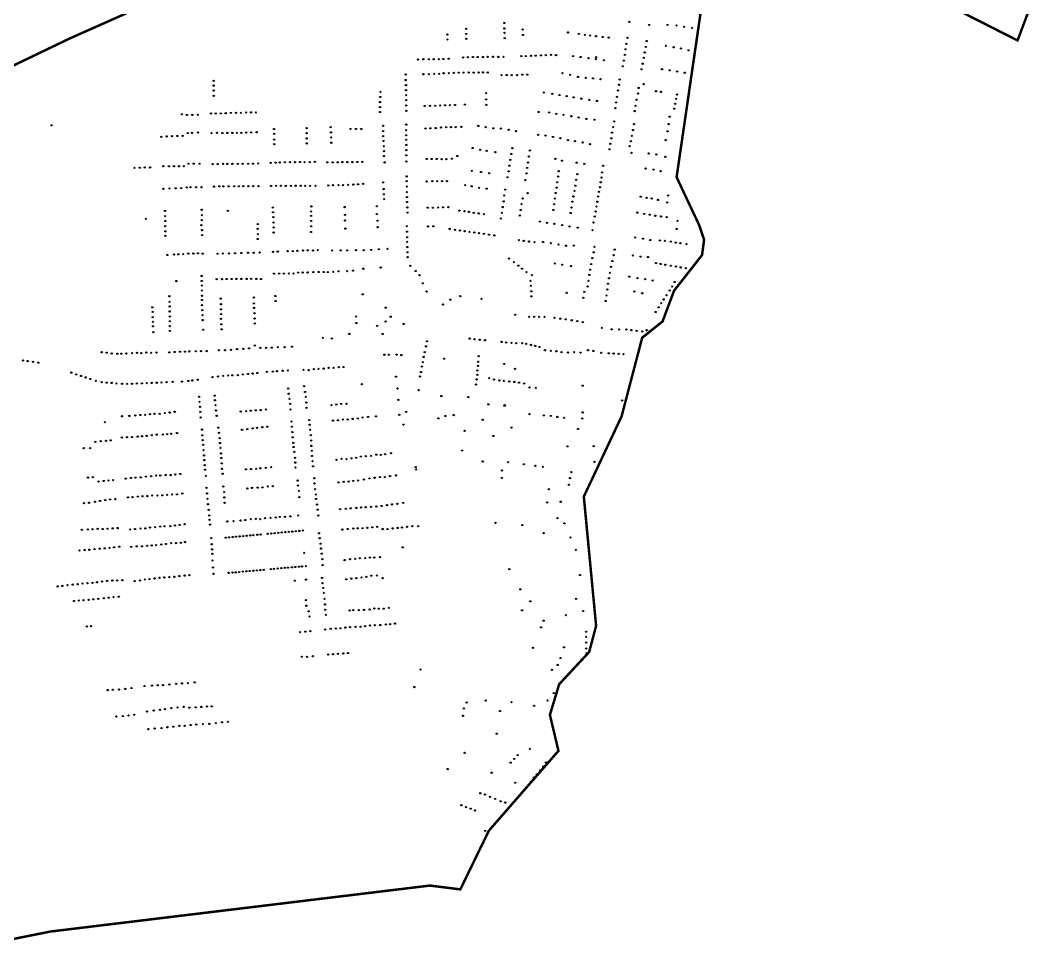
# Model space of a CAD drawing. Header units: millimetres. Extents: x 186166 to 188022, y 2506050 to 2507584.
# Drawn here: x 187093 to 187916, y 2506095 to 2506839 of the extents above; entities that cross this region are included whole.
import ezdxf

# ---------------------------------------------------------------- set-up
doc = ezdxf.new("R2010")
doc.units = ezdxf.units.MM
doc.layers.add('03標範圍線', color=7, linetype='Continuous')
doc.styles.get("Standard").update_dxf_attribs({"font": 'arial.ttf'})
doc.linetypes.add('plan line supply ---- + ---- + ---- + ----', pattern='A,80,-12.5,["+",Standard,S=15,R=0,X=0,Y=-7.5],-25', length=117.5)

msp = doc.modelspace()

# ---------------------------------------------------------------- linework, layer by layer
at = {"color": 7}
for centre in [(187453.01, 2506831.91), (187483.81, 2506836.75), (187483.92, 2506832.36), (187498.59, 2506831.45), (187584.9, 2506837.67), (187600.82, 2506835.11), (187615.66, 2506835.1), (187622.9, 2506834.66), (187629.14, 2506833.63), (187635.57, 2506832.82), (187437.8, 2506827.4), (187437.9, 2506823.42), (187453.06, 2506827.84), (187453.11, 2506823.91), (187483.98, 2506828.7), (187484.15, 2506824.42), (187498.86, 2506827.04), (187535.29, 2506829.13), (187544.02, 2506827.86), (187548.86, 2506827.18), (187553.15, 2506826.57), (187557.94, 2506826), (187563.26, 2506825.37), (187568.18, 2506824.89), (187583.33, 2506824.64), (187598.87, 2506822.14), (187581.77, 2506815.47), (187582.46, 2506819.9), (187598.13, 2506817.34), (187614.28, 2506818.29), (187620.65, 2506817.1), (187626.64, 2506816.1), (187632.63, 2506814.67), (187414.08, 2506807.2), (187418.43, 2506807.44), (187422.83, 2506807.39), (187426.82, 2506807.44), (187430.93, 2506807.5), (187434.63, 2506807.6), (187438.91, 2506807.89), (187450.6, 2506808.93), (187454.36, 2506809.05), (187458.48, 2506809.23), (187462.24, 2506809.23), (187466.64, 2506809.17), (187470.34, 2506809.4), (187474.69, 2506809.46), (187478.93, 2506809.29), (187483.21, 2506809.4), (187497.53, 2506809.94), (187501.17, 2506810.05), (187505.34, 2506810.16), (187509.16, 2506810.33), (187513.38, 2506810.56), (187517.34, 2506810.78), (187521.48, 2506810.96), (187525.5, 2506810.81), (187539.41, 2506810.03), (187545.46, 2506809.21), (187551.83, 2506808.39), (187557.76, 2506807.52), (187557.99, 2506809.03), (187564.19, 2506806.59), (187580.4, 2506806.3), (187581.21, 2506810.92), (187596.5, 2506808.48), (187597.25, 2506812.97), (187446.95, 2506796.62), (187450.89, 2506796.62), (187454.95, 2506796.74), (187459, 2506796.62), (187463.05, 2506796.74), (187466.64, 2506796.8), (187470.4, 2506796.74), (187579.52, 2506801.74), (187594.69, 2506799.31), (187595.63, 2506803.8), (187611.28, 2506799.37), (187617.38, 2506798.48), (187623.42, 2506797.45), (187248.98, 2506789.98), (187404.13, 2506795.07), (187404.13, 2506790.59), (187418.48, 2506795.29), (187422.82, 2506795.4), (187427.17, 2506795.65), (187431.21, 2506795.65), (187434.81, 2506796.1), (187438.97, 2506796.22), (187443.02, 2506796.39), (187481.53, 2506794.6), (187485.7, 2506794.66), (187489.81, 2506794.6), (187494, 2506794.62), (187498.4, 2506794.96), (187502.34, 2506795.01), (187530.79, 2506796.19), (187537.04, 2506794.86), (187543.28, 2506793.17), (187549.71, 2506792.36), (187555.51, 2506791.99), (187561.51, 2506791.43), (187577.09, 2506791.08), (187629.58, 2506796.53), (187248.98, 2506786.14), (187249.11, 2506782.1), (187383.81, 2506781.08), (187404.33, 2506786.58), (187404.33, 2506782.51), (187515.79, 2506780.53), (187575.65, 2506782.22), (187576.46, 2506786.83), (187592.38, 2506784.28), (187596.33, 2506787.34), (187606.41, 2506781.56), (187610.34, 2506781.06), (187249.04, 2506777.86), (187383.47, 2506772.83), (187383.6, 2506776.94), (187404.53, 2506778.37), (187404.53, 2506774.5), (187469.16, 2506779.99), (187469.16, 2506775.02), (187522.66, 2506779.53), (187528.4, 2506778.53), (187534.21, 2506777.6), (187539.84, 2506776.64), (187546.02, 2506775.64), (187552.57, 2506774.64), (187574.21, 2506772.61), (187574.9, 2506777.1), (187590.63, 2506774.73), (187591.75, 2506779.72), (187622.64, 2506775.43), (187623.33, 2506778.92), (187254.83, 2506763.73), (187258.75, 2506763.81), (187262.9, 2506764.02), (187267.07, 2506764.16), (187271.03, 2506764.16), (187275.27, 2506764.37), (187279.23, 2506764.5), (187283.12, 2506764.37), (187383.47, 2506768.83), (187383.47, 2506764.82), (187404.53, 2506770.15), (187404.6, 2506765.74), (187419.52, 2506769.68), (187423.78, 2506769.79), (187427.98, 2506769.9), (187431.96, 2506770.06), (187435.96, 2506770.24), (187439.77, 2506770.33), (187443.98, 2506770.44), (187451.94, 2506770.77), (187469.22, 2506770.57), (187511.54, 2506764.8), (187520.03, 2506764.55), (187573.53, 2506767.87), (187589.13, 2506765.56), (187589.82, 2506769.87), (187621.14, 2506767.5), (187621.89, 2506771.5), (187223.32, 2506762.94), (187227.42, 2506762.4), (187231.74, 2506762.48), (187236.28, 2506762.54), (187246.91, 2506763.59), (187250.73, 2506763.59), (187525.84, 2506763.38), (187531.6, 2506762.54), (187537.97, 2506761.36), (187543.96, 2506760.36), (187550.14, 2506759.24), (187556.69, 2506758.61), (187572.59, 2506757.27), (187617.45, 2506761.03), (187118.02, 2506754.08), (187228.13, 2506747.83), (187231.53, 2506747.97), (187236.42, 2506748.24), (187247.32, 2506747.76), (187251.77, 2506748.03), (187256.11, 2506747.84), (187260.07, 2506747.91), (187264.03, 2506747.91), (187267.71, 2506747.98), (187271.46, 2506747.98), (187275.28, 2506748.19), (187279.31, 2506748.39), (187283.7, 2506748.45), (187297.83, 2506751.08), (187324.1, 2506751.78), (187343.62, 2506752.52), (187343.75, 2506748.37), (187359.58, 2506751.09), (187363.97, 2506751.09), (187368.27, 2506751.09), (187385.92, 2506753.71), (187404.54, 2506750.15), (187404.61, 2506754.63), (187420.13, 2506751.43), (187424.11, 2506751.65), (187428.42, 2506751.82), (187432.63, 2506752.32), (187436.83, 2506752.48), (187440.77, 2506752.58), (187444.59, 2506752.53), (187449.12, 2506752.86), (187462.79, 2506753.57), (187468.8, 2506752.53), (187474.99, 2506751.66), (187481.01, 2506751.43), (187487.31, 2506750.51), (187493.33, 2506749.29), (187570.9, 2506748.16), (187571.72, 2506752.53), (187587.76, 2506750.22), (187588.57, 2506754.96), (187615.73, 2506749.24), (187616.66, 2506755.07), (187206.82, 2506744.8), (187211.06, 2506745.09), (187215.32, 2506745.3), (187219.68, 2506745.4), (187223.91, 2506745.53), (187297.9, 2506747.13), (187297.9, 2506742.54), (187324.16, 2506743.47), (187324.22, 2506739.44), (187343.94, 2506744.18), (187344.01, 2506740), (187385.99, 2506745.36), (187386.22, 2506741.43), (187404.54, 2506746.01), (187404.54, 2506742.44), (187511.22, 2506746.47), (187517.1, 2506745.71), (187523.09, 2506744.65), (187529.15, 2506743.65), (187535.28, 2506742.09), (187540.96, 2506741.22), (187547.08, 2506740.16), (187569.47, 2506739.12), (187570.22, 2506743.55), (187586.01, 2506741.18), (187586.82, 2506745.61), (187614.14, 2506742.09), (187298.04, 2506738.81), (187386.49, 2506737.23), (187386.64, 2506733.19), (187404.68, 2506738.23), (187404.68, 2506734.02), (187458.22, 2506735.71), (187464.29, 2506734.32), (187469.61, 2506733.45), (187476.61, 2506732.36), (187489.53, 2506730.89), (187490.34, 2506735.63), (187504.45, 2506733.67), (187553.01, 2506738.85), (187568.78, 2506734.69), (187585.14, 2506737.18), (187586.62, 2506731.76), (187600.39, 2506731.34), (187228.71, 2506723.06), (187232.9, 2506723.12), (187237.56, 2506723.05), (187248.15, 2506722.65), (187252.21, 2506722.66), (187256.52, 2506722.93), (187260.1, 2506722.86), (187264.18, 2506722.88), (187268.53, 2506722.85), (187272.44, 2506722.99), (187276.9, 2506723.05), (187280.81, 2506723.12), (187284.99, 2506723.19), (187295.01, 2506723.73), (187299.06, 2506723.93), (187302.37, 2506724.07), (187310.75, 2506724.27), (187314.66, 2506724.27), (187318.78, 2506724.4), (187322.42, 2506724.33), (187326.76, 2506724.41), (187330.8, 2506724.48), (187340.85, 2506724.14), (187345.23, 2506724.14), (187349.21, 2506724.14), (187353.01, 2506724.36), (187357.06, 2506724.36), (187361.1, 2506724.36), (187365.14, 2506724.45), (187369.06, 2506724.55), (187386.7, 2506729.1), (187387.1, 2506724.11), (187404.61, 2506724.8), (187404.68, 2506729.79), (187421.14, 2506726.86), (187425.13, 2506726.86), (187429.22, 2506726.86), (187433.22, 2506726.76), (187437.01, 2506726.76), (187441.47, 2506727.1), (187445.88, 2506729.2), (187488.61, 2506726.18), (187502.94, 2506724.02), (187503.64, 2506728.96), (187524.98, 2506727), (187530.41, 2506725.5), (187542.2, 2506723.86), (187548.39, 2506722.94), (187606.57, 2506730.46), (187613.87, 2506728.59), (187185.11, 2506719.69), (187189.3, 2506719.82), (187193.33, 2506719.98), (187197.65, 2506720.08), (187208.36, 2506721.07), (187212.87, 2506720.94), (187216.97, 2506720.97), (187221, 2506721), (187224.9, 2506720.98), (187457.57, 2506717.31), (187465.04, 2506716.33), (187471.63, 2506715.35), (187487.33, 2506716.93), (187487.91, 2506721.44), (187501.72, 2506715.27), (187502.24, 2506719.64), (187527.81, 2506716.96), (187542.81, 2506714.59), (187562.83, 2506716.08), (187563.71, 2506721.41), (187597.96, 2506719.11), (187604.32, 2506718.24), (187610.13, 2506716.99), (187357.73, 2506705.98), (187361.9, 2506706.2), (187365.68, 2506706.41), (187369.79, 2506706.74), (187385.96, 2506707.99), (187404.95, 2506712.77), (187405.02, 2506708.97), (187421.04, 2506708.7), (187425.63, 2506708.9), (187429.62, 2506708.9), (187433.42, 2506708.9), (187437.51, 2506708.9), (187486.41, 2506712.08), (187500.89, 2506709.79), (187526.57, 2506708.04), (187527.31, 2506712.65), (187541.88, 2506710.1), (187561.74, 2506708.05), (187562.33, 2506711.84), (187208.39, 2506702.75), (187213.38, 2506703.01), (187218.26, 2506703.19), (187222.74, 2506703.41), (187227.32, 2506703.93), (187230.33, 2506704.05), (187234.86, 2506704.05), (187239.18, 2506704.05), (187249.31, 2506704.58), (187253.56, 2506704.79), (187256.87, 2506704.79), (187261.11, 2506704.79), (187265.57, 2506704.79), (187269.34, 2506704.79), (187273.05, 2506704.92), (187277.1, 2506704.92), (187280.94, 2506704.99), (187285.26, 2506704.99), (187295.42, 2506705.06), (187299.53, 2506705.13), (187303.31, 2506705.26), (187307.24, 2506705.12), (187311.56, 2506705.19), (187315.27, 2506705.26), (187319.32, 2506705.26), (187322.91, 2506705.13), (187326.96, 2506705.13), (187331.31, 2506705.16), (187341.62, 2506705.44), (187345.51, 2506705.71), (187349.84, 2506705.76), (187353.57, 2506705.76), (187386.29, 2506702.58), (187386.45, 2506698.32), (187405.09, 2506704.62), (187405.09, 2506700.04), (187452.19, 2506705.69), (187457.4, 2506704.82), (187463.53, 2506703.55), (187469.6, 2506702.86), (187484.49, 2506702.1), (187502.66, 2506699.21), (187525.32, 2506699.41), (187526.13, 2506703.73), (187540.56, 2506701.17), (187541.25, 2506705.29), (187560.39, 2506700.36), (187561.09, 2506704.11), (187386.78, 2506694.39), (187405.16, 2506696.1), (187405.23, 2506692.09), (187483.22, 2506692.59), (187483.74, 2506697.33), (187497.73, 2506690.33), (187498.59, 2506694.98), (187524.07, 2506690.24), (187524.63, 2506694.91), (187538.75, 2506692.42), (187539.63, 2506696.62), (187558.99, 2506692.35), (187559.63, 2506696.48), (187594.03, 2506696.4), (187598.78, 2506695.46), (187602.9, 2506694.9), (187607.95, 2506693.78), (187615.38, 2506691.78), (187616.19, 2506697.46), (187209.76, 2506684.87), (187239.42, 2506685.88), (187239.51, 2506681.45), (187260.5, 2506684.9), (187296.82, 2506687.55), (187296.96, 2506683.76), (187327.81, 2506684.47), (187328, 2506688.56), (187354.8, 2506688), (187355.12, 2506681.77), (187380.87, 2506688.65), (187380.87, 2506682.42), (187405.43, 2506687.74), (187405.63, 2506683.53), (187421.9, 2506687.54), (187426.1, 2506687.54), (187430.36, 2506687.65), (187434.29, 2506687.81), (187438.67, 2506687.94), (187447.55, 2506685.15), (187451.62, 2506684.66), (187455.26, 2506684.1), (187459.11, 2506683.41), (187463.18, 2506682.92), (187467.25, 2506682.29), (187481.83, 2506683.4), (187482.53, 2506688.02), (187497.05, 2506685.63), (187523.44, 2506685.68), (187537.38, 2506683.25), (187538.13, 2506687.62), (187557.59, 2506684.46), (187558.29, 2506688.52), (187591.29, 2506683.55), (187596.8, 2506682.46), (187601.26, 2506681.85), (187194.24, 2506678.48), (187209.89, 2506680.67), (187210.01, 2506676.8), (187239.12, 2506673.42), (187239.51, 2506677.56), (187284.68, 2506674.32), (187297.16, 2506679.85), (187297.36, 2506675.47), (187327.81, 2506680.82), (187327.81, 2506676.81), (187355.12, 2506677.18), (187381.37, 2506677.01), (187496.36, 2506681.13), (187512.49, 2506676.26), (187518.29, 2506675.34), (187524.27, 2506674.49), (187530.58, 2506673.51), (187555.88, 2506675.49), (187556.83, 2506680.45), (187605.88, 2506681.01), (187610.45, 2506680.46), (187614.97, 2506679.84), (187623.78, 2506676.93), (187641.1, 2506673.7), (187209.86, 2506672.67), (187210.01, 2506668.39), (187239.69, 2506669.42), (187239.78, 2506665.44), (187284.55, 2506670.48), (187284.75, 2506666.17), (187297.43, 2506667.43), (187297.5, 2506671.56), (187327.69, 2506667.89), (187327.75, 2506672.49), (187355.45, 2506670.62), (187381.53, 2506671.81), (187405.03, 2506672.61), (187405.17, 2506668.13), (187422.23, 2506672.39), (187426.54, 2506672.5), (187439.69, 2506670.38), (187444.04, 2506669.67), (187448.1, 2506669.11), (187451.77, 2506668.54), (187455.74, 2506668.02), (187459.62, 2506667.45), (187463.46, 2506666.93), (187467.33, 2506666.31), (187471.54, 2506665.7), (187475.8, 2506665.12), (187536.47, 2506672.39), (187543.06, 2506671.35), (187555.05, 2506669.39), (187623.12, 2506670.32), (187209.95, 2506664.76), (187284.61, 2506662.26), (187405.37, 2506663.64), (187405.37, 2506659.91), (187495.55, 2506661.24), (187499.54, 2506660.68), (187503.78, 2506660.12), (187508.25, 2506659.64), (187515.12, 2506659.8), (187521.44, 2506658.84), (187527.59, 2506657.8), (187533.67, 2506656.77), (187540.03, 2506656.86), (187589.55, 2506663.4), (187595.88, 2506662.47), (187601.74, 2506661.39), (187609.44, 2506661.1), (187613.45, 2506660.71), (187618.31, 2506660.09), (187622.3, 2506659.35), (187626.05, 2506658.82), (187630.98, 2506658.02), (187211.61, 2506649.34), (187216.92, 2506649.68), (187220.54, 2506649.85), (187224.42, 2506649.93), (187228.49, 2506650.43), (187232.54, 2506650.43), (187236.38, 2506650.63), (187240.16, 2506650.42), (187252.18, 2506650.36), (187256.47, 2506650.5), (187261.39, 2506650.5), (187266.31, 2506650.69), (187271.41, 2506650.94), (187276.82, 2506651.12), (187281.39, 2506651.12), (187286.11, 2506651.33), (187296.95, 2506651.84), (187300.8, 2506652.05), (187313, 2506652.47), (187316.64, 2506652.67), (187321.13, 2506652.97), (187324.98, 2506653.07), (187329.23, 2506652.97), (187333.18, 2506653.17), (187344.79, 2506652.91), (187351.68, 2506653.07), (187356.92, 2506653.07), (187363.98, 2506653.23), (187370.21, 2506653.23), (187376.28, 2506653.4), (187382.51, 2506653.89), (187389.49, 2506654.27), (187405.44, 2506655.7), (187405.64, 2506651.49), (187555.97, 2506651.49), (187556.72, 2506655.87), (187572.11, 2506649.18), (187573.04, 2506653.63), (187587.63, 2506648.91), (187405.75, 2506647.59), (187407.95, 2506640.59), (187487.64, 2506646.43), (187491.52, 2506643.48), (187495.22, 2506640.7), (187524.61, 2506642.48), (187530.54, 2506641.46), (187537.77, 2506640.3), (187554, 2506642.03), (187554.93, 2506646.72), (187571.13, 2506644.46), (187593.8, 2506647.98), (187599.98, 2506647.62), (187606.36, 2506642.74), (187610.07, 2506642.05), (187613.92, 2506641.43), (187618.39, 2506640.66), (187239.32, 2506632.41), (187297.73, 2506634.26), (187301.9, 2506634.26), (187305.69, 2506634.26), (187309.78, 2506634.33), (187313.57, 2506634.41), (187317.32, 2506635.04), (187320.86, 2506635.14), (187324.91, 2506635.24), (187329.57, 2506635.44), (187333.82, 2506635.54), (187337.97, 2506635.54), (187341.31, 2506635.54), (187345.52, 2506635.75), (187349.84, 2506636.13), (187356.89, 2506636.29), (187361.57, 2506636.69), (187369.92, 2506638.22), (187383.98, 2506639.14), (187412.16, 2506636.36), (187415.31, 2506633.07), (187498.08, 2506638.25), (187501.79, 2506635.44), (187506.02, 2506632.99), (187552.44, 2506633.22), (187553.2, 2506637.44), (187569.1, 2506634.87), (187570.03, 2506639.74), (187622.56, 2506639.97), (187626.26, 2506639.28), (187630.42, 2506638.74), (187218.9, 2506628.24), (187239.41, 2506628.34), (187239.5, 2506624.62), (187251.5, 2506629.79), (187255.75, 2506629.79), (187259.49, 2506629.89), (187263.54, 2506629.89), (187267.39, 2506629.99), (187271.43, 2506629.99), (187275.69, 2506629.99), (187279.33, 2506629.99), (187283.58, 2506629.99), (187287.22, 2506629.89), (187418.03, 2506626.43), (187504.94, 2506628.46), (187505.3, 2506624.38), (187551.15, 2506623.85), (187551.85, 2506628.47), (187567.6, 2506626.14), (187568.35, 2506630.53), (187584.74, 2506631.81), (187591.43, 2506630.67), (187597.57, 2506629.85), (187603.71, 2506628.72), (187619.39, 2506623.86), (187621.46, 2506627.49), (187213.17, 2506615.98), (187239.5, 2506620.64), (187239.59, 2506616.31), (187298.9, 2506616.16), (187369.39, 2506617.56), (187421.07, 2506619.84), (187448.23, 2506616.03), (187505.58, 2506619.99), (187505.69, 2506615.89), (187534.28, 2506618.73), (187548.42, 2506619.57), (187566.33, 2506616.59), (187567.06, 2506621.48), (187588.8, 2506619.79), (187595.28, 2506618.42), (187614.85, 2506616.8), (187617.46, 2506620.64), (187213.37, 2506611.52), (187213.44, 2506607.77), (187239.6, 2506612.92), (187239.68, 2506608.82), (187254.92, 2506609.5), (187281.44, 2506614.88), (187281.53, 2506610.26), (187299.04, 2506612.12), (187434.35, 2506609.31), (187440.21, 2506613.2), (187465.36, 2506613.93), (187547.6, 2506614.67), (187565.67, 2506612.15), (187610.52, 2506610.42), (187612.49, 2506613.43), (187199.49, 2506607.07), (187199.68, 2506603.38), (187199.8, 2506599.13), (187213.44, 2506603.74), (187213.59, 2506599.7), (187239.85, 2506604.72), (187240.03, 2506600.74), (187254.97, 2506605.43), (187255.06, 2506601.6), (187281.68, 2506606.54), (187281.97, 2506602.26), (187364.13, 2506599.66), (187387.9, 2506606.76), (187392.03, 2506599.43), (187492.59, 2506601.08), (187503.91, 2506599.36), (187507.9, 2506599.42), (187512, 2506599.36), (187516.28, 2506599.36), (187606.07, 2506603.26), (187608.44, 2506607.01), (187199.93, 2506595.36), (187200.03, 2506591.71), (187213.59, 2506595.73), (187213.66, 2506591.91), (187240.12, 2506596.75), (187255.01, 2506597.76), (187255.23, 2506593.31), (187282.12, 2506598.03), (187282.24, 2506593.92), (187364.35, 2506594.35), (187381.11, 2506591.96), (187388.03, 2506595.56), (187402.44, 2506593.59), (187524.34, 2506598.55), (187529.08, 2506597.86), (187533.37, 2506597.34), (187538.17, 2506596.59), (187542.74, 2506595.89), (187547.25, 2506595.14), (187200.24, 2506586.97), (187213.67, 2506587.93), (187240.52, 2506588.97), (187255.42, 2506589.27), (187358.64, 2506585.57), (187385.5, 2506585.52), (187562.64, 2506590.45), (187570.58, 2506589.28), (187576.65, 2506589.1), (187582.4, 2506589.13), (187586.46, 2506588.66), (187590.72, 2506588.02), (187595.27, 2506587.56), (187598.87, 2506588.51), (187282.26, 2506576.15), (187286.76, 2506574.3), (187291.23, 2506574.3), (187295.89, 2506574.49), (187306.44, 2506574.87), (187312.34, 2506575.27), (187337.25, 2506582.36), (187344.53, 2506581.95), (187420.59, 2506575.45), (187421.36, 2506579.59), (187455.82, 2506581.78), (187459.78, 2506581.26), (187463.85, 2506580.85), (187468.23, 2506580.43), (187481.68, 2506579.08), (187485.33, 2506578.55), (187489.6, 2506578.35), (187493.36, 2506578.03), (187501.53, 2506577.46), (187505.32, 2506576.67), (187508.85, 2506575.86), (187512.26, 2506575.02), (187158.56, 2506570.74), (187162.58, 2506570.4), (187166.67, 2506569.71), (187171.2, 2506569.53), (187174.43, 2506569.62), (187178.53, 2506569.79), (187183.15, 2506569.97), (187187.08, 2506570.23), (187190.65, 2506569.97), (187194.71, 2506570.52), (187198.5, 2506570.32), (187202.86, 2506570.49), (187213.15, 2506570.66), (187217.51, 2506570.93), (187221.91, 2506571.19), (187225.9, 2506571.19), (187229.35, 2506571.43), (187234.67, 2506571.5), (187238.8, 2506571.58), (187243.35, 2506571.7), (187253.17, 2506572.36), (187258.22, 2506572.36), (187263.07, 2506572.75), (187267.93, 2506573.33), (187272.98, 2506573.52), (187277.64, 2506573.91), (187386.92, 2506568.72), (187390.54, 2506568.72), (187396.81, 2506568.82), (187400.64, 2506568.46), (187418.74, 2506566.98), (187419.55, 2506570.79), (187463.19, 2506567.62), (187516.62, 2506572.35), (187521.41, 2506571.93), (187525.9, 2506571.54), (187530.06, 2506570.87), (187535.27, 2506570.56), (187540.27, 2506570.82), (187545.42, 2506570.45), (187551.38, 2506572.38), (187555.68, 2506571.8), (187562.02, 2506570.35), (187568.15, 2506569.86), (187572.1, 2506569.66), (187576.25, 2506569.46), (187580.1, 2506569.17), (187094.93, 2506564.07), (187098.82, 2506563.62), (187103.06, 2506563.01), (187107.39, 2506562.3), (187341.85, 2506558.2), (187345.8, 2506558.2), (187350.17, 2506558.61), (187353.92, 2506558.82), (187417.22, 2506559.14), (187418, 2506562.77), (187435.25, 2506565.53), (187462.49, 2506559.77), (187462.69, 2506563.09), (187483.72, 2506561.28), (187134.09, 2506554.34), (187137.98, 2506552.89), (187141.9, 2506551.63), (187145.63, 2506550.42), (187248.13, 2506550.7), (187252.58, 2506551.15), (187256.66, 2506551.73), (187260.74, 2506551.93), (187264.04, 2506552.12), (187268.51, 2506552.31), (187272.59, 2506552.9), (187276.74, 2506553.2), (187280.48, 2506553.52), (187284.23, 2506553.98), (187292.01, 2506554.84), (187296.78, 2506555.1), (187300.21, 2506555.41), (187304.74, 2506555.82), (187308.95, 2506556), (187321.65, 2506556.53), (187325.72, 2506556.28), (187329.98, 2506557.16), (187333.73, 2506557.37), (187337.89, 2506557.57), (187396.3, 2506551), (187415.67, 2506551.12), (187416.44, 2506554.74), (187461.98, 2506556.05), (187462.08, 2506552.53), (187471.55, 2506549.81), (187492.48, 2506557.36), (187149.33, 2506549.16), (187153.82, 2506547.71), (187158.6, 2506546.56), (187162.54, 2506546.18), (187166.69, 2506545.95), (187170.58, 2506545.49), (187174.96, 2506545.3), (187179.17, 2506545.23), (187183.13, 2506545.3), (187186.99, 2506545.42), (187191.07, 2506545.61), (187195.03, 2506545.8), (187198.99, 2506545.99), (187203.01, 2506546.11), (187206.89, 2506546.3), (187211.04, 2506546.57), (187215.92, 2506546.83), (187223.4, 2506546.99), (187228.64, 2506547.56), (187231.83, 2506548.01), (187236.1, 2506548.62), (187309.21, 2506541.41), (187322.18, 2506543.29), (187368.7, 2506544.89), (187397.53, 2506541.55), (187460.98, 2506544.68), (187461.48, 2506548.81), (187475.49, 2506548.71), (187479.82, 2506547.96), (187483.46, 2506547.65), (187487.85, 2506547.15), (187491.93, 2506546.77), (187495.76, 2506546.21), (187499.84, 2506545.58), (187504.16, 2506542.37), (187509.29, 2506541.97), (187547.12, 2506543.77), (187237.3, 2506534.68), (187249.83, 2506535.7), (187309.67, 2506537.24), (187310.29, 2506533.09), (187322.88, 2506538.66), (187323.45, 2506534.77), (187414.57, 2506540.12), (187433.03, 2506535.34), (187454.77, 2506534.43), (187237.54, 2506530.74), (187237.91, 2506526.66), (187250.12, 2506531.99), (187250.51, 2506528), (187310.83, 2506529.14), (187323.87, 2506530.12), (187324.03, 2506525.93), (187344.26, 2506528.05), (187348.06, 2506528.5), (187352.08, 2506528.95), (187356.33, 2506529.17), (187398.28, 2506532.28), (187470.97, 2506528.66), (187578.99, 2506531.83), (187174.98, 2506519.03), (187180.86, 2506519.33), (187185.74, 2506519.63), (187189.82, 2506520.03), (187193.71, 2506520.23), (187197.59, 2506520.72), (187201.28, 2506520.92), (187205.46, 2506521.02), (187209.54, 2506521.52), (187213.42, 2506522.02), (187217.61, 2506522.71), (187238.19, 2506522.64), (187238.46, 2506518.01), (187250.96, 2506523.77), (187251.44, 2506519.44), (187270.86, 2506522.91), (187275.33, 2506523.13), (187278.91, 2506523.58), (187282.93, 2506523.8), (187286.95, 2506524.03), (187291.2, 2506524.47), (187311.06, 2506524.51), (187361.24, 2506516.89), (187365.49, 2506517.33), (187369.29, 2506518), (187373.76, 2506518.45), (187380.17, 2506518.97), (187398.99, 2506520.23), (187404.53, 2506522.5), (187430.57, 2506517.35), (187436.17, 2506519.22), (187442.98, 2506520.02), (187504.21, 2506520.82), (187515.72, 2506519.76), (187521.45, 2506519.26), (187526.67, 2506518.52), (187532.14, 2506517.77), (187546.82, 2506517.28), (187547.19, 2506522.17), (187161.13, 2506514.26), (187252.84, 2506509.83), (187276.22, 2506508.62), (187280.47, 2506509.29), (187284.05, 2506509.73), (187288.29, 2506510.18), (187292.32, 2506510.63), (187311.89, 2506514.84), (187312.22, 2506510.62), (187326.16, 2506516.01), (187326.58, 2506512.2), (187345.37, 2506515.55), (187349.4, 2506515.77), (187353.42, 2506516.44), (187357.22, 2506516.44), (187402.4, 2506512.27), (187466.39, 2506516.24), (187489.6, 2506509.85), (187543.37, 2506508.73), (187174.84, 2506501.79), (187179.06, 2506502.07), (187183.14, 2506502.2), (187187.64, 2506502.61), (187191.18, 2506502.88), (187194.85, 2506503.16), (187199.07, 2506503.7), (187203.02, 2506504.24), (187207.92, 2506504.24), (187211.46, 2506504.65), (187214.73, 2506504.92), (187219.46, 2506505.44), (187239.61, 2506508.29), (187239.85, 2506503.66), (187253.32, 2506505.63), (187253.81, 2506501.33), (187271.98, 2506508.17), (187312.54, 2506506.2), (187312.91, 2506502.05), (187327.01, 2506508.09), (187327.51, 2506503.86), (187451.79, 2506507.3), (187475.03, 2506503.11), (187144.08, 2506493.22), (187149.25, 2506493.36), (187153.47, 2506498.39), (187157.69, 2506498.94), (187162.04, 2506499.21), (187165.86, 2506499.62), (187240.08, 2506499.72), (187240.51, 2506495.89), (187254.16, 2506497.39), (187254.58, 2506493.53), (187313.36, 2506497.6), (187313.61, 2506494.18), (187327.79, 2506499.52), (187327.97, 2506495.06), (187534.9, 2506494.75), (187556.04, 2506494.85), (187240.84, 2506491.69), (187241.22, 2506487.41), (187241.48, 2506483.67), (187254.91, 2506489.03), (187255.26, 2506485.29), (187314.24, 2506490.34), (187314.7, 2506485.5), (187328.32, 2506491.12), (187328.44, 2506486.96), (187348.29, 2506483.75), (187352.31, 2506484.65), (187356.34, 2506484.42), (187360.36, 2506485.09), (187364.16, 2506485.54), (187367.96, 2506486.43), (187371.98, 2506486.88), (187376.23, 2506487.1), (187380.48, 2506488), (187384.04, 2506487.78), (187387.56, 2506488.35), (187392.21, 2506489.25), (187449.81, 2506491.26), (187241.8, 2506479.52), (187242.09, 2506475.88), (187255.55, 2506480.98), (187255.84, 2506476.53), (187275.12, 2506476.14), (187279.14, 2506476.36), (187283.39, 2506476.58), (187286.74, 2506477.03), (187291.21, 2506477.25), (187295.46, 2506477.92), (187315, 2506481.64), (187315.16, 2506477.65), (187328.9, 2506482.79), (187329.36, 2506478.63), (187412.23, 2506477.88), (187412.6, 2506475.99), (187466.39, 2506482.57), (187486.96, 2506481.97), (187499.57, 2506480.22), (187508.93, 2506478.99), (187514.9, 2506478.17), (187556.66, 2506482.17), (187147.44, 2506469.48), (187151.41, 2506469.92), (187167.89, 2506467.4), (187178.02, 2506468.64), (187182.25, 2506469.2), (187185.9, 2506469.44), (187190.14, 2506469.68), (187194.27, 2506470.25), (187198.56, 2506470.57), (187202.61, 2506471.14), (187205.93, 2506471.22), (187210.22, 2506471.55), (187214.26, 2506471.55), (187218.15, 2506472.03), (187222.03, 2506472.43), (187242.72, 2506470.92), (187256.23, 2506472.6), (187330.33, 2506468.95), (187365.78, 2506467.2), (187370.32, 2506467.88), (187374.97, 2506468.9), (187379.05, 2506469.36), (187383.48, 2506469.81), (187387.34, 2506469.92), (187391.53, 2506470.72), (187396.3, 2506471.28), (187481.78, 2506469.19), (187482.02, 2506475.24), (187536.95, 2506469.09), (187537.92, 2506473.9), (187155.95, 2506466.29), (187160.24, 2506466.77), (187164.12, 2506467.18), (187243.28, 2506461.14), (187256.78, 2506462.31), (187276.24, 2506460.73), (187280.04, 2506461.17), (187284.51, 2506461.4), (187288.53, 2506461.62), (187292.78, 2506462.29), (187296.8, 2506462.51), (187316.86, 2506467.07), (187317.22, 2506463.12), (187330.51, 2506464.82), (187331.05, 2506460.16), (187349.86, 2506465.66), (187354.1, 2506466.11), (187358.13, 2506466.33), (187361.7, 2506466.78), (187519.78, 2506460.06), (187535.99, 2506463.59), (187161.5, 2506451.28), (187165.46, 2506451.93), (187169.67, 2506452.09), (187179.79, 2506453.54), (187183.47, 2506453.78), (187187.76, 2506454.11), (187191.56, 2506454.43), (187195.53, 2506454.59), (187199.33, 2506455.08), (187203.62, 2506455), (187207.59, 2506455.16), (187211.48, 2506455.56), (187215.52, 2506455.81), (187219.36, 2506455.97), (187223.65, 2506456.62), (187243.71, 2506456.74), (187244.05, 2506452.39), (187257.47, 2506457.69), (187257.61, 2506453.48), (187317.84, 2506458.77), (187318.3, 2506453.7), (187331.59, 2506455.85), (187331.77, 2506452.22), (187144.34, 2506448.85), (187148.38, 2506449.18), (187153.16, 2506450.01), (187157.13, 2506450.63), (187244.48, 2506447.98), (187245.01, 2506443.5), (187257.91, 2506449.07), (187332.48, 2506447.74), (187333.02, 2506443.61), (187351.26, 2506443.9), (187355.8, 2506444.35), (187359.77, 2506444.69), (187364.24, 2506445.02), (187367.98, 2506445.32), (187371.87, 2506445.53), (187376.06, 2506445.89), (187380.46, 2506446.17), (187384.68, 2506446.59), (187389.14, 2506447.31), (187393.12, 2506447.86), (187397.42, 2506448.29), (187402.12, 2506449.01), (187518.47, 2506449.46), (187529.39, 2506449.98), (187245.43, 2506438.93), (187245.66, 2506435.46), (187265.08, 2506434.35), (187270.76, 2506434.76), (187274.56, 2506435.21), (187279.03, 2506435.88), (187283.05, 2506436.1), (187286.63, 2506435.88), (187290.43, 2506436.77), (187294.9, 2506437), (187299.14, 2506437.22), (187302.5, 2506437.67), (187306.72, 2506437.84), (187311.01, 2506438.2), (187317.31, 2506438.91), (187333.66, 2506438.9), (187526.76, 2506436.79), (187142.52, 2506427.37), (187147.41, 2506427.67), (187151.2, 2506427.77), (187155.38, 2506428.13), (187159.41, 2506427.94), (187163.26, 2506428.24), (187167.47, 2506428.47), (187171.51, 2506428.7), (187181.56, 2506427.57), (187185.55, 2506427.97), (187189.95, 2506428.37), (187193.84, 2506428.47), (187197.64, 2506429.17), (187201.73, 2506429.47), (187205.82, 2506429.87), (187209.32, 2506430.16), (187213.96, 2506430.27), (187217.76, 2506430.77), (187221.65, 2506431.37), (187225.55, 2506431.87), (187246.12, 2506431.52), (187260.03, 2506434.09), (187315.37, 2506426.15), (187318.31, 2506426.41), (187321.1, 2506426.67), (187353.03, 2506427.51), (187357.29, 2506428), (187361.79, 2506428.4), (187365.42, 2506428.53), (187369.31, 2506428.53), (187373.16, 2506428.89), (187377.22, 2506429.3), (187381.07, 2506429.66), (187385.54, 2506427.89), (187389.45, 2506427.96), (187393.62, 2506428.43), (187397.64, 2506428.82), (187401.2, 2506429.14), (187405.17, 2506429.71), (187409.59, 2506430.27), (187414.24, 2506430.16), (187476.69, 2506432.88), (187498.32, 2506431.07), (187532.37, 2506432.53), (187247.03, 2506420.7), (187258.75, 2506420.99), (187261.5, 2506421.24), (187264.41, 2506421.5), (187267.11, 2506421.75), (187270, 2506422.01), (187272.89, 2506422.27), (187275.76, 2506422.54), (187278.59, 2506422.79), (187281.16, 2506423.03), (187284.34, 2506423.32), (187287, 2506423.56), (187292.73, 2506424.08), (187295.68, 2506424.35), (187298.39, 2506424.6), (187301.26, 2506424.86), (187303.97, 2506425.11), (187306.99, 2506425.38), (187309.72, 2506425.63), (187312.58, 2506425.89), (187334.1, 2506424.55), (187334.74, 2506420.49), (187515.55, 2506424.58), (187537.28, 2506421.13), (187140.64, 2506410.56), (187144.84, 2506411.01), (187148.6, 2506411.23), (187152.74, 2506411.79), (187156.94, 2506412.07), (187161.03, 2506412.35), (187164.85, 2506412.8), (187168.6, 2506413.19), (187172.75, 2506413.7), (187182.41, 2506413.44), (187186.83, 2506413.99), (187191.13, 2506413.99), (187195.33, 2506414.43), (187198.97, 2506414.65), (187202.61, 2506414.87), (187206.81, 2506415.42), (187210.56, 2506415.86), (187214.75, 2506416.52), (187218.62, 2506416.52), (187222.48, 2506416.86), (187225.9, 2506417.41), (187247.48, 2506415.65), (187247.74, 2506411.54), (187335.36, 2506416.12), (187335.72, 2506412.17), (187401.78, 2506413.15), (187541.57, 2506411.15), (187247.99, 2506407.89), (187248.08, 2506402.52), (187322.18, 2506408.77), (187336.26, 2506408.05), (187336.8, 2506403.56), (187354.78, 2506402.85), (187359.19, 2506403.65), (187363.38, 2506403.87), (187367.12, 2506404.33), (187371.43, 2506404.44), (187375.16, 2506404.89), (187378.79, 2506405), (187383.32, 2506405.23), (187248.5, 2506396.9), (187269.59, 2506393.21), (187272.59, 2506393.54), (187275.49, 2506393.78), (187278.1, 2506394.04), (187281.08, 2506394.27), (187283.86, 2506394.57), (187286.67, 2506394.8), (187289.46, 2506395.03), (187295.25, 2506395.58), (187297.82, 2506395.79), (187300.69, 2506396.04), (187303.67, 2506396.29), (187306.55, 2506396.55), (187309.09, 2506396.77), (187312.26, 2506397.04), (187314.98, 2506397.28), (187317.9, 2506397.53), (187320.45, 2506397.76), (187323.44, 2506398), (187337.08, 2506398.71), (187487.82, 2506395.49), (187154.74, 2506384.94), (187158.76, 2506385.54), (187162.93, 2506385.98), (187167.25, 2506386.28), (187171.09, 2506386.44), (187175.18, 2506386.59), (187185.28, 2506385.83), (187189.53, 2506386.35), (187193.43, 2506387.15), (187197.22, 2506387.55), (187201.3, 2506388.07), (187205.32, 2506388.58), (187209.23, 2506388.87), (187213.3, 2506389.04), (187217.32, 2506389.39), (187221.35, 2506389.96), (187225.6, 2506390.34), (187229.31, 2506390.72), (187248.91, 2506391.7), (187261.11, 2506392.5), (187264.22, 2506392.78), (187266.82, 2506392.93), (187314.62, 2506386.21), (187323.56, 2506387.1), (187336.61, 2506388.4), (187356.24, 2506387.33), (187360.2, 2506387.9), (187364.28, 2506388.24), (187368.47, 2506388.8), (187372.32, 2506389.37), (187376.4, 2506390.27), (187380.82, 2506390.39), (187385.55, 2506388.24), (187545.03, 2506390.8), (187123.01, 2506381.59), (187126.81, 2506381.97), (187130.91, 2506382.56), (187135.15, 2506383.08), (187139.17, 2506383.45), (187143.12, 2506383.97), (187147.14, 2506384.27), (187151.16, 2506384.42), (187336.97, 2506384.28), (187337.51, 2506380.33), (187496.78, 2506379.25), (187136.21, 2506369.81), (187140.09, 2506370.19), (187143.88, 2506370.41), (187147.98, 2506370.78), (187151.85, 2506371.15), (187155.87, 2506371.53), (187160.27, 2506372.05), (187164.21, 2506372.49), (187168.09, 2506372.87), (187172.37, 2506373.31), (187323.68, 2506370.46), (187338.05, 2506376.38), (187338.59, 2506371.54), (187504.78, 2506369.58), (187541.69, 2506371.53), (187323.86, 2506365.98), (187325.8, 2506361.44), (187338.95, 2506367.05), (187339.13, 2506362.75), (187358.85, 2506362.13), (187361.91, 2506362.36), (187366.33, 2506362.47), (187370.4, 2506362.59), (187375.05, 2506362.93), (187378.9, 2506363.72), (187382.3, 2506363.61), (187386.37, 2506363.61), (187390.57, 2506364.29), (187498.17, 2506362.31), (187547.5, 2506361.71), (187326.46, 2506357.33), (187339.66, 2506358.62), (187515.54, 2506353.89), (187533.52, 2506358.33), (187146.58, 2506349.3), (187149.88, 2506349.45), (187318.87, 2506344.59), (187323.12, 2506345.04), (187327.19, 2506345.47), (187339.14, 2506346.85), (187343.56, 2506347.31), (187347.75, 2506347.65), (187351.49, 2506347.76), (187355.45, 2506348.32), (187359.19, 2506348.66), (187363.61, 2506348.89), (187367.69, 2506349), (187371.42, 2506349.57), (187375.39, 2506350.02), (187379.24, 2506350.36), (187383.66, 2506350.36), (187388.12, 2506350.91), (187391.61, 2506351.19), (187395.46, 2506351.57), (187513.52, 2506348.53), (187549.93, 2506345.02), (187549.97, 2506340.89), (187549.97, 2506336.2), (187353.7, 2506327.48), (187357.49, 2506327.78), (187506.98, 2506332.01), (187532.09, 2506332.4), (187549.97, 2506331.51), (187550.19, 2506327.71), (187320.29, 2506324.82), (187324.46, 2506324.72), (187329.15, 2506325.16), (187341.51, 2506326.54), (187345.51, 2506326.84), (187349.52, 2506327.18), (187529.18, 2506323.74), (187416.16, 2506314.52), (187522.42, 2506314.23), (187526.96, 2506318.16), (187218.74, 2506302.83), (187223.45, 2506303.25), (187228.21, 2506303.4), (187233.76, 2506304.08), (187163.41, 2506297.85), (187167.62, 2506298.16), (187172.61, 2506298.32), (187177.6, 2506298.78), (187182.61, 2506299.52), (187193.19, 2506301.12), (187199.27, 2506301.43), (187203.8, 2506301.74), (187208.16, 2506301.9), (187213.25, 2506302.36), (187411.16, 2506300.27), (187523.8, 2506295.49), (187453.49, 2506287.78), (187468.78, 2506289.42), (187489.64, 2506288.14), (187518.72, 2506289.47), (187184.85, 2506277.99), (187195.13, 2506280.57), (187200.6, 2506281.34), (187205.74, 2506281.85), (187209.76, 2506282.45), (187214.89, 2506283.22), (187219.77, 2506283.82), (187224.73, 2506284.33), (187229.46, 2506283.68), (187234.56, 2506283.91), (187239.09, 2506284.25), (187243.62, 2506284.59), (187247.47, 2506284.7), (187451.11, 2506283.1), (187480.4, 2506280.94), (187170.47, 2506276.54), (187175.61, 2506276.88), (187180.23, 2506277.39), (187230.5, 2506269.63), (187235.02, 2506270.1), (187240.29, 2506270.28), (187245.46, 2506270.52), (187250.78, 2506271.13), (187255.72, 2506271.84), (187260.52, 2506272.21), (187450.45, 2506277.14), (187196.31, 2506266.28), (187201.36, 2506266.87), (187206.92, 2506267.22), (187211.63, 2506267.82), (187216.42, 2506268.33), (187221.38, 2506268.93), (187225.54, 2506269.01), (187477.72, 2506262.63), (187451.78, 2506247.15), (187494.56, 2506245.29), (187504.46, 2506250.38), (187488.92, 2506239.23), (187491.74, 2506242.21), (187517.45, 2506239.48), (187438.11, 2506234.05), (187473.69, 2506231.07), (187510.27, 2506229.74), (187513, 2506232.99), (187515.4, 2506236.07), (187492.61, 2506223.05), (187505.31, 2506223.77), (187507.7, 2506227.18), (187464.42, 2506214.49), (187468.19, 2506213.46), (187449.18, 2506204.82), (187472.29, 2506211.58), (187476.39, 2506209.88), (187480.84, 2506208), (187484.6, 2506206.97), (187452.82, 2506203.29), (187456.63, 2506202.09), (187460.21, 2506200.62), (187468.35, 2506184.04), (187461.15, 2506163.38)]:
    msp.add_circle(centre, 0.5, dxfattribs=at)
at = {"color": 30}
for centre in [(187558.69, 2506773.77), (187558.69, 2506773.77), (187324.16, 2506747.71), (187324.16, 2506747.71), (187385.99, 2506749.43), (187385.99, 2506749.43), (187306.48, 2506724.2), (187306.48, 2506724.2), (187481.02, 2506678.77), (187481.02, 2506678.77), (187308.73, 2506652.37), (187308.73, 2506652.37), (187300.82, 2506574.87), (187300.82, 2506574.87), (187498.26, 2506578.07), (187498.26, 2506578.07), (187484.06, 2506528), (187484.06, 2506528), (187484.19, 2506527.6), (187484.19, 2506527.6), (187507.93, 2506285.22), (187507.93, 2506285.22), (187507.93, 2506285.22)]:
    msp.add_circle(centre, 0.5, dxfattribs=at)
at = {"color": 3}
for centre in [(187254.73, 2506614.1), (187254.73, 2506614.1), (187254.73, 2506614.1), (187254.73, 2506614.1), (187254.73, 2506614.1), (187254.73, 2506614.1), (187254.73, 2506614.1), (187254.73, 2506614.1), (187254.73, 2506614.1), (187254.73, 2506614.1), (187254.73, 2506614.1), (187254.73, 2506614.1), (187254.73, 2506614.1), (187254.73, 2506614.1), (187254.73, 2506614.1), (187254.73, 2506614.1), (187254.73, 2506614.1), (187254.73, 2506614.1), (187254.73, 2506614.1), (187483.76, 2506527.71), (187483.76, 2506527.71), (187483.76, 2506527.71), (187483.76, 2506527.71), (187483.76, 2506527.71), (187483.76, 2506527.71), (187483.76, 2506527.71), (187483.76, 2506527.71), (187483.76, 2506527.71), (187483.76, 2506527.71), (187483.76, 2506527.71), (187483.76, 2506527.71), (187483.76, 2506527.71)]:
    msp.add_circle(centre, 0.5, dxfattribs=at)
at = {"layer": '03標範圍線', "color": 1, "linetype": 'plan line supply ---- + ---- + ---- + ----', "ltscale": 1.2, "const_width": 2}
for points in [[(187653.17, 2506918.78), (187623, 2506712.19), (187641.38, 2506673.13), (187645.21, 2506661.65), (187643.57, 2506649.26), (187620.94, 2506620.41), (187611.63, 2506595.58), (187595.21, 2506582.52), (187578.56, 2506518.93), (187548.05, 2506454.14), (187557.98, 2506349.78), (187552.39, 2506328.66), (187528.14, 2506302.57), (187520.65, 2506277.83), (187527.56, 2506248.78), (187471.35, 2506184.28), (187448.3, 2506136.85), (187423.76, 2506139.95), (187116.82, 2506102.76), (187081.7, 2506095.67)], [(187915.26, 2506867.45), (187903.26, 2506835.45), (187898.45, 2506822.62), (187738.57, 2506903.55)], [(186931.26, 2506727.45), (187133.26, 2506824.45), (187187.26, 2506848.45)]]:
    msp.add_lwpolyline(points, dxfattribs=at)

doc.saveas('drawing.dxf')
